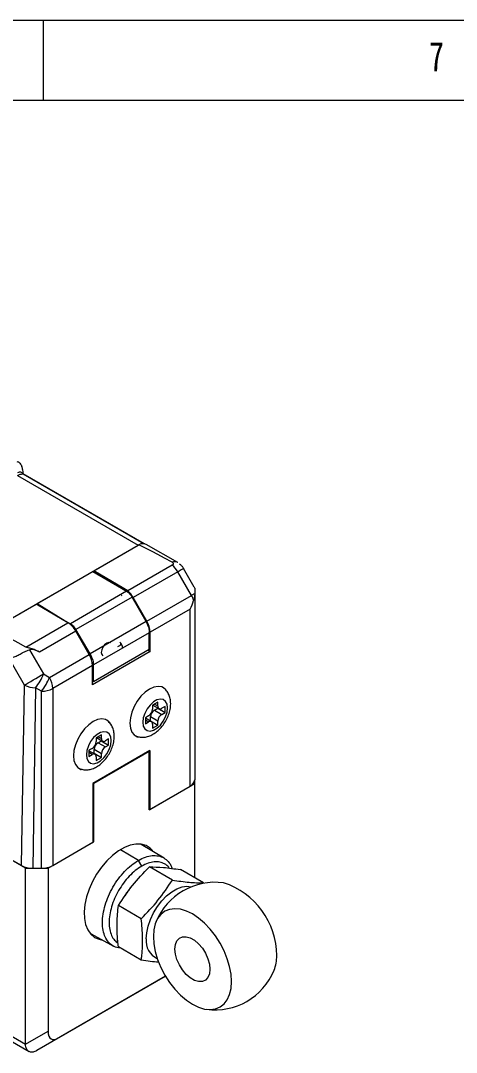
# Paper-space layout '시트2-ENG' of a CAD drawing. Header units: inches. Extents: x 0.2 to 16.3, y 0.2 to 11.5.
# Drawn here: x 12.149 to 13.224, y 8.95 to 11.496 of the extents above; entities that cross this region are included whole.
import ezdxf

# ---------------------------------------------------------------- set-up
doc = ezdxf.new("R2010")
doc.units = ezdxf.units.IN
doc.header["$MEASUREMENT"] = 0
doc.styles.add('SLDTEXTSTYLE3', font='TXT', dxfattribs={"width": 0.75})

psp = doc.layouts.new('시트2-ENG')

# ---------------------------------------------------------------- linework, layer by layer
at = {"color": 7, "linetype": 'Continuous', "lineweight": 18}
for p, q in [((16.3386, 11.4961), (0.1969, 11.4961)), ((12.2047, 11.4961), (12.2047, 11.2992)), ((16.1516, 11.2992), (0.3937, 11.2992)), ((12.1411, 10.3736), (12.439, 10.2017)), ((12.1541, 10.3774), (12.1548, 10.3778)), ((12.1541, 10.3774), (12.452, 10.2055)), ((12.4541, 10.2053), (12.1549, 10.378)), ((12.1551, 10.3772), (12.1551, 10.3794)), ((12.0771, 9.9928), (12.439, 10.2017)), ((12.329, 10.1382), (12.439, 10.2017)), ((12.5362, 10.1589), (12.4587, 10.2036)), ((12.1891, 10.0574), (12.327, 10.137)), ((12.327, 10.137), (12.3977, 10.0956)), ((12.329, 10.1382), (12.329, 10.1359)), ((12.4129, 10.0889), (12.329, 10.1382)), ((12.5229, 10.1524), (12.4129, 10.0889)), ((12.5362, 10.1361), (12.4263, 10.0727)), ((12.5363, 10.1585), (12.5361, 10.1586)), ((12.5701, 10.0776), (12.5362, 10.1361)), ((12.5773, 10.0982), (12.5506, 10.1444)), ((12.4103, 10.0879), (12.2714, 10.0076)), ((12.3977, 10.0956), (12.4103, 10.0879)), ((12.5782, 10.0956), (12.5782, 10.0823)), ((12.1606, 9.4044), (10.9997, 10.0746)), ((12.1891, 10.0574), (12.2585, 10.0152)), ((12.1891, 10.0551), (12.1891, 10.0574)), ((12.4237, 10.0735), (12.2849, 9.9934)), ((12.3977, 10.0777), (12.3991, 10.0785)), ((12.4582, 10.013), (12.4237, 10.0735)), ((12.4601, 10.0141), (12.4263, 10.0727)), ((12.4601, 10.0141), (12.5701, 10.0776)), ((12.5782, 10.0823), (12.5782, 10.0803)), ((12.5782, 10.0803), (12.5782, 9.6228)), ((12.0771, 9.9928), (12.1871, 10.0562)), ((12.2655, 10.0101), (12.1871, 10.0562)), ((12.5667, 10.0435), (12.4682, 9.9867)), ((12.5667, 9.6067), (12.5667, 10.0435)), ((12.1617, 9.9502), (12.2655, 10.0101)), ((12.2585, 10.0152), (12.2714, 10.0076)), ((12.4582, 10.013), (12.32, 9.9333)), ((12.285, 9.9895), (12.1954, 9.9378)), ((12.32, 9.9333), (12.2849, 9.9934)), ((12.3181, 9.9321), (12.285, 9.9895)), ((12.4662, 9.9855), (12.3283, 9.9059)), ((12.4662, 9.9442), (12.4662, 9.9855)), ((12.4682, 9.9389), (12.4682, 9.9867)), ((12.3984, 9.9564), (12.3881, 9.9505)), ((12.3962, 9.9551), (12.396, 9.9602)), ((12.1708, 9.9432), (12.2052, 9.8837)), ((12.2197, 9.8753), (12.3181, 9.9321)), ((12.4682, 9.9389), (12.3263, 9.8569)), ((12.4662, 9.9442), (12.3283, 9.8645)), ((12.4627, 9.9421), (12.4682, 9.9389)), ((12.1579, 9.8564), (12.1168, 9.9276)), ((12.3263, 9.9047), (12.2278, 9.8479)), ((12.3263, 9.8569), (12.3263, 9.9047)), ((12.3283, 9.8645), (12.3283, 9.9059)), ((12.2052, 9.8837), (12.2197, 9.8753)), ((12.1511, 9.411), (12.1579, 9.8564)), ((12.3283, 9.8645), (12.3263, 9.8657)), ((12.1855, 9.8496), (12.1787, 9.4045)), ((12.2, 9.8412), (12.1855, 9.8496)), ((12.2, 9.4045), (12.2, 9.8412)), ((12.2278, 9.8479), (12.2278, 9.4111)), ((12.4873, 9.8141), (12.4743, 9.8066)), ((12.4743, 9.8066), (12.4743, 9.7972)), ((12.4751, 9.807), (12.4901, 9.7984)), ((12.4873, 9.8047), (12.4873, 9.8141)), ((12.5051, 9.8037), (12.497, 9.7991)), ((12.5051, 9.7887), (12.5051, 9.8037)), ((12.4645, 9.7803), (12.4564, 9.7756)), ((12.4692, 9.7683), (12.4692, 9.7776)), ((12.4873, 9.7672), (12.4692, 9.7776)), ((12.4789, 9.7945), (12.487, 9.7992)), ((12.4789, 9.7945), (12.497, 9.7841)), ((12.487, 9.7992), (12.487, 9.8002)), ((12.487, 9.7992), (12.5051, 9.7887)), ((12.497, 9.7841), (12.5051, 9.7887)), ((12.4564, 9.7756), (12.4564, 9.7606)), ((12.4714, 9.766), (12.4564, 9.7747)), ((12.4564, 9.7606), (12.4645, 9.7653)), ((12.4683, 9.7678), (12.4692, 9.7683)), ((12.4692, 9.7683), (12.4873, 9.7578)), ((12.4743, 9.7597), (12.4743, 9.7503)), ((12.4743, 9.7503), (12.4873, 9.7578)), ((12.4873, 9.7578), (12.4873, 9.7672)), ((12.3481, 9.7337), (12.3351, 9.7262)), ((12.3359, 9.7267), (12.3509, 9.718)), ((12.3481, 9.7243), (12.3481, 9.7337)), ((12.3351, 9.7262), (12.3351, 9.7168)), ((12.3397, 9.7142), (12.3478, 9.7188)), ((12.3397, 9.7142), (12.3578, 9.7037)), ((12.3478, 9.7188), (12.3478, 9.7198)), ((12.3478, 9.7188), (12.3659, 9.7084)), ((12.3659, 9.7234), (12.3578, 9.7187)), ((12.3578, 9.7037), (12.3659, 9.7084)), ((12.3659, 9.7084), (12.3659, 9.7234)), ((12.3253, 9.7), (12.3172, 9.6953)), ((12.3172, 9.6953), (12.3172, 9.6803)), ((12.3322, 9.6856), (12.3172, 9.6943)), ((12.3172, 9.6803), (12.3253, 9.685)), ((12.4675, 9.695), (12.327, 9.6138)), ((12.329, 9.6142), (12.4655, 9.6929)), ((12.3291, 9.6874), (12.33, 9.6879)), ((12.33, 9.6879), (12.33, 9.6973)), ((12.3481, 9.6868), (12.33, 9.6973)), ((12.33, 9.6879), (12.3481, 9.6775)), ((12.3351, 9.6793), (12.3351, 9.67)), ((12.3351, 9.67), (12.3481, 9.6775)), ((12.3481, 9.6775), (12.3481, 9.6868)), ((12.4655, 9.6929), (12.4647, 9.6933)), ((12.4655, 9.5482), (12.4655, 9.6929)), ((12.4675, 9.695), (12.4675, 9.5495)), ((10.9997, 9.6406), (12.1606, 8.9704)), ((11.0079, 9.6226), (12.1695, 8.952)), ((12.327, 9.6138), (12.327, 9.4684)), ((12.3283, 9.6146), (12.329, 9.6142)), ((12.329, 9.4695), (12.329, 9.6142)), ((12.4655, 9.5482), (12.5782, 9.6133)), ((12.4675, 9.5495), (12.5667, 9.6067)), ((12.5782, 9.6133), (12.5782, 9.6228)), ((12.5782, 9.3805), (12.5782, 9.6133)), ((12.4655, 9.5507), (12.4675, 9.5495)), ((12.1511, 9.411), (12.0493, 9.4688)), ((12.2163, 9.4044), (12.329, 9.4695)), ((12.2278, 9.4111), (12.327, 9.4684)), ((12.329, 9.4695), (12.327, 9.4707)), ((12.5028, 9.4292), (12.4464, 9.4632)), ((12.4474, 9.4093), (12.4392, 9.4236)), ((12.1606, 9.4044), (12.2163, 9.4044)), ((12.1606, 8.9704), (12.1606, 9.4044)), ((12.1787, 9.4045), (12.2, 9.4045)), ((12.2163, 9.4044), (12.2163, 9.0022)), ((12.5231, 9.375), (12.4663, 9.4078)), ((12.5996, 9.3682), (12.5429, 9.4009)), ((12.4465, 9.2798), (12.3898, 9.3125)), ((12.3226, 9.2427), (12.3776, 9.2123)), ((12.4465, 9.1777), (12.3898, 9.2104)), ((12.5062, 9.1377), (12.1885, 8.9543)), ((12.2439, 8.9863), (12.5062, 9.1377)), ((12.1606, 8.9701), (12.2163, 9.0022)), ((12.2439, 8.9863), (12.1882, 8.9542)), ((12.1882, 8.9542), (12.1885, 8.9543))]:
    psp.add_line(p, q, dxfattribs=at)
at = {"color": 8, "linetype": 'Continuous', "lineweight": 18}
for p, q in [((12.2585, 10.0143), (12.2585, 10.0152)), ((12.4791, 9.8094), (12.4873, 9.8047)), ((12.4645, 9.7653), (12.4564, 9.77)), ((12.3399, 9.729), (12.3481, 9.7243)), ((12.3253, 9.685), (12.3172, 9.6896)), ((12.4392, 9.4236), (12.3952, 9.45))]:
    psp.add_line(p, q, dxfattribs=at)
at = {"color": 7, "linetype": 'Continuous', "lineweight": 18, "flags": 128}
for points in [[(12.5362, 10.1361), (12.5396, 10.138), (12.5425, 10.1397), (12.5451, 10.1412), (12.5472, 10.1424), (12.5488, 10.1434), (12.5499, 10.144), (12.5505, 10.1444), (12.5506, 10.1444)], [(12.5701, 10.0776), (12.5712, 10.0783), (12.5723, 10.0789), (12.5734, 10.0795), (12.5745, 10.0801), (12.5755, 10.0807), (12.5764, 10.0813), (12.5773, 10.0818), (12.5782, 10.0823)], [(12.1579, 9.8564), (12.1623, 9.8589), (12.1676, 9.862), (12.1735, 9.8654), (12.1799, 9.8691), (12.1865, 9.8729), (12.1931, 9.8767), (12.1994, 9.8804), (12.2052, 9.8837)], [(12.4668, 9.8465), (12.456, 9.8388), (12.4457, 9.8287), (12.4365, 9.8167), (12.4288, 9.8033), (12.423, 9.7893), (12.4194, 9.7753), (12.4181, 9.7621), (12.4194, 9.7503), (12.423, 9.7405), (12.4288, 9.7332), (12.4365, 9.7287), (12.4376, 9.7283)], [(12.5109, 9.8398), (12.5107, 9.84), (12.5049, 9.8473), (12.4972, 9.8517), (12.488, 9.8531), (12.4777, 9.8513), (12.4668, 9.8465)], [(12.4501, 9.7645), (12.4514, 9.7553), (12.455, 9.7482), (12.4607, 9.7439), (12.468, 9.7427), (12.4764, 9.7447), (12.4851, 9.7497), (12.4935, 9.7574), (12.5008, 9.767), (12.5065, 9.7779), (12.5102, 9.7892), (12.5114, 9.7999), (12.5102, 9.8091), (12.5065, 9.8162), (12.5008, 9.8205), (12.4935, 9.8217), (12.4851, 9.8197), (12.4764, 9.8147), (12.468, 9.807), (12.4607, 9.7973), (12.455, 9.7864), (12.4514, 9.7752), (12.4501, 9.7645)], [(12.3277, 9.7661), (12.3168, 9.7585), (12.3065, 9.7483), (12.2973, 9.7363), (12.2896, 9.723), (12.2838, 9.7089), (12.2802, 9.695), (12.2789, 9.6817), (12.2802, 9.6699), (12.2838, 9.6601), (12.2896, 9.6528), (12.2973, 9.6483), (12.2984, 9.648)], [(12.3717, 9.7594), (12.3715, 9.7596), (12.3657, 9.7669), (12.358, 9.7714), (12.3488, 9.7728), (12.3385, 9.771), (12.3277, 9.7661)], [(12.311, 9.6842), (12.3122, 9.6749), (12.3158, 9.6678), (12.3215, 9.6635), (12.3289, 9.6623), (12.3372, 9.6643), (12.3459, 9.6693), (12.3543, 9.677), (12.3616, 9.6867), (12.3673, 9.6976), (12.371, 9.7088), (12.3722, 9.7195), (12.371, 9.7288), (12.3673, 9.7358), (12.3616, 9.7401), (12.3543, 9.7413), (12.3459, 9.7393), (12.3372, 9.7343), (12.3289, 9.7267), (12.3215, 9.717), (12.3158, 9.7061), (12.3122, 9.6948), (12.311, 9.6842)], [(12.4742, 9.4479), (12.4684, 9.4537), (12.4582, 9.4601), (12.4464, 9.4636), (12.4333, 9.4639), (12.4192, 9.4613), (12.4046, 9.4556), (12.3899, 9.447), (12.3753, 9.4359), (12.3612, 9.4224), (12.3482, 9.4069), (12.3363, 9.3898), (12.3261, 9.3716), (12.3177, 9.3527), (12.3114, 9.3336), (12.3072, 9.3148), (12.3055, 9.2968), (12.3061, 9.2801), (12.309, 9.2651), (12.3143, 9.2522), (12.3216, 9.2416), (12.331, 9.2338), (12.3421, 9.2289), (12.3505, 9.2272)], [(12.4585, 9.2298), (12.4597, 9.2453), (12.4632, 9.2616), (12.4689, 9.2782), (12.4767, 9.2945), (12.4862, 9.3099), (12.4971, 9.3241), (12.509, 9.3363), (12.5217, 9.3463), (12.5345, 9.3538), (12.5471, 9.3583), (12.5591, 9.3599), (12.5699, 9.3584)], [(12.4762, 9.2357), (12.4774, 9.2176), (12.4809, 9.1986), (12.4867, 9.1791), (12.4946, 9.1596), (12.5044, 9.1406), (12.516, 9.1227), (12.5289, 9.1061), (12.5428, 9.0913), (12.5576, 9.0787), (12.5726, 9.0687), (12.5877, 9.0613), (12.6024, 9.0569), (12.6164, 9.0555), (12.6293, 9.0572), (12.6408, 9.0619), (12.6507, 9.0695), (12.6586, 9.0799), (12.6644, 9.0927), (12.6679, 9.1076), (12.6691, 9.1244), (12.6679, 9.1425), (12.6644, 9.1615), (12.6586, 9.181), (12.6507, 9.2004), (12.6408, 9.2194), (12.6293, 9.2374), (12.6164, 9.254), (12.6024, 9.2687), (12.5877, 9.2813), (12.5726, 9.2914), (12.5576, 9.2987), (12.5428, 9.3031), (12.5289, 9.3045), (12.516, 9.3028), (12.5044, 9.2981), (12.4946, 9.2905), (12.4867, 9.2802), (12.4809, 9.2674), (12.4774, 9.2524), (12.4762, 9.2357)], [(12.5295, 9.2049), (12.5307, 9.2161), (12.5344, 9.2252), (12.5403, 9.2317), (12.5481, 9.2352), (12.5573, 9.2354), (12.5674, 9.2325), (12.5778, 9.2265), (12.5879, 9.2178), (12.5971, 9.2069), (12.6049, 9.1944), (12.6108, 9.1811), (12.6145, 9.1678), (12.6158, 9.1551), (12.6145, 9.1439), (12.6108, 9.1348), (12.6049, 9.1283), (12.5971, 9.1249), (12.5879, 9.1246), (12.5778, 9.1276), (12.5674, 9.1336), (12.5573, 9.1423), (12.5481, 9.1532), (12.5403, 9.1656), (12.5344, 9.1789), (12.5307, 9.1923), (12.5295, 9.2049)]]:
    psp.add_lwpolyline(points, dxfattribs=at)
at = {"color": 8, "linetype": 'Continuous', "lineweight": 18, "flags": 128}
psp.add_lwpolyline([(12.3704, 9.9607), (12.3661, 9.9616), (12.3611, 9.9598), (12.356, 9.9557), (12.3517, 9.9499), (12.3488, 9.9433), (12.3478, 9.9369), (12.3488, 9.9316), (12.3517, 9.9283), (12.3517, 9.9283)], dxfattribs=at)
at = {"color": 7, "linetype": 'Continuous', "lineweight": 18}
for centre, radius, start, end in [((12.4522, 10.1806), 0.0249, 90.407, 121.9974), ((12.4506, 10.1855), 0.0199, 65.8387, 125.4717), ((12.4519, 10.1985), 0.00699, 60.3017, 88.9053), ((12.4822, 10.1054), 0.0622, 29.6103, 49.0883), ((12.3722, 10.0419), 0.0622, 29.6103, 49.0883), ((12.5133, 10.0447), 0.0656, 17.9592, 30.102), ((12.2351, 9.962), 0.057, 28.8952, 57.6862), ((12.4115, 9.9847), 0.0568, 1.9565, 31.1437), ((12.3846, 9.9494), 0.0155, 353.7012, 54.9867), ((12.2695, 9.9028), 0.0568, 1.9565, 31.1437), ((12.1017, 9.9207), 0.1099, 319.6831, 340.3169), ((12.185, 9.907), 0.0574, 241.8317, 270.4874), ((12.1162, 9.9123), 0.1099, 319.6831, 340.3169), ((12.1711, 9.8459), 0.0568, 1.9565, 31.1437), ((12.2011, 9.898), 0.0568, 268.8559, 298.0402), ((12.4932, 9.8037), 0.00602, 170.786, 309.2033), ((12.4531, 9.7982), 0.0212, 302.6055, 357.3945), ((12.4903, 9.7767), 0.0212, 122.6055, 177.3945), ((12.5084, 9.7662), 0.0212, 122.6055, 177.3945), ((12.4683, 9.7606), 0.00602, 350.786, 129.2033), ((12.3139, 9.7178), 0.0212, 302.6055, 357.3945), ((12.3511, 9.6963), 0.0212, 122.6055, 177.3945), ((12.354, 9.7234), 0.00602, 170.786, 309.2033), ((12.3692, 9.6859), 0.0212, 122.6055, 177.3945), ((12.3291, 9.6803), 0.00602, 350.786, 129.2033), ((12.5585, 9.6248), 0.0198, 294.3747, 354.3052), ((12.2011, 9.4613), 0.0568, 268.8559, 298.0402), ((12.5219, 9.2738), 0.1315, 136.7167, 151.5411), ((12.6283, 9.2122), 0.1575, 82.2349, 157.7598), ((12.5912, 9.1882), 0.1893, 0.1392, 72.017), ((12.5047, 9.2243), 0.0465, 173.1152, 246.0466), ((12.6876, 9.1864), 0.0929, 338.6429, 1.3919), ((12.6283, 9.2122), 0.1575, 262.2349, 337.7598)]:
    psp.add_arc(centre, radius, start, end, dxfattribs=at)
at = {"color": 8, "linetype": 'Continuous', "lineweight": 18}
psp.add_arc((12.5286, 10.144), 0.0167, 62.6712, 110.7006, dxfattribs=at)
at = {"color": 7, "linetype": 'Continuous', "lineweight": 18}
for centre, major_axis, ratio, start_param, end_param in [((15.629, 8.328), (3.1901, -1.8736), 0.007557, 2.91635, 3.137304), ((12.5388, 10.0862), (0.0392, 0.0105), 0.317765, 6.198245, 6.409817), ((12.5388, 10.0596), (0.0278, 0.0482), 0.577335, 4.71243, 5.139508), ((15.2671, 8.1191), (3.1901, -1.8736), 0.007557, 2.915028, 3.137304), ((12.194, 9.8931), (-0.0278, 0.0482), 0.577335, 5.463585, 6.128989), ((12.1787, 9.4272), (0.0394, 0), 0.577243, 3.935679, 4.712389), ((12.2714, 9.0659), (0.0477, 0.0827), 0.333351, 2.617959, 3.665156), ((12.2163, 8.9704), (0.0557, 0), 0.577382, 3.141593, 3.151593)]:
    psp.add_ellipse(centre, major_axis=major_axis, ratio=ratio, start_param=start_param, end_param=end_param, dxfattribs=at)
for points, knots in [([(12.1396, 10.408), (12.1408, 10.4078), (12.1434, 10.4074), (12.147, 10.4042), (12.1496, 10.4002), (12.1509, 10.3972), (12.1514, 10.396)], [0, 0, 0, 0, 0.270501, 0.54064, 0.820446, 1, 1, 1, 1]), ([(12.1551, 10.3794), (12.1549, 10.3818), (12.1545, 10.3871), (12.1525, 10.3928), (12.1514, 10.396)], [0, 0, 0, 0, 0.4520547, 1, 1, 1, 1]), ([(12.1541, 10.3774), (12.1535, 10.3785), (12.1522, 10.3806), (12.1491, 10.3821), (12.1453, 10.3821), (12.1425, 10.3807), (12.1411, 10.3801)], [0, 0, 0, 0, 0.250117, 0.500156, 0.750117, 1, 1, 1, 1]), ([(12.5227, 10.1597), (12.5233, 10.1592), (12.5246, 10.1584), (12.5255, 10.1567), (12.5254, 10.155), (12.5245, 10.1535), (12.5234, 10.1527), (12.5229, 10.1524)], [0, 0, 0, 0, 0.209529, 0.419059, 0.628588, 0.838117, 1, 1, 1, 1]), ([(12.54, 10.1556), (12.5409, 10.1551), (12.5429, 10.1538), (12.5464, 10.1505), (12.549, 10.1472), (12.5504, 10.1448), (12.5506, 10.1444)], [0, 0, 0, 0, 0.238751, 0.502449, 0.923769, 1, 1, 1, 1]), ([(12.4103, 10.0879), (12.4131, 10.0858), (12.4182, 10.0822), (12.422, 10.0761), (12.4237, 10.0735)], [0, 0, 0, 0, 0.557682, 1, 1, 1, 1]), ([(12.5782, 10.0803), (12.5779, 10.0764), (12.5775, 10.0714), (12.576, 10.0661), (12.5757, 10.0649)], [0, 0, 0, 0, 0.765617, 1, 1, 1, 1]), ([(12.2849, 9.9934), (12.2827, 9.9967), (12.2787, 10.0027), (12.2736, 10.0061), (12.2714, 10.0076)], [0, 0, 0, 0, 0.557681, 1, 1, 1, 1]), ([(12.4582, 10.013), (12.4608, 10.0077), (12.4654, 9.9983), (12.466, 9.9894), (12.4662, 9.9855)], [0, 0, 0, 0, 0.557568, 1, 1, 1, 1]), ([(12.1168, 9.9276), (12.1192, 9.9266), (12.1241, 9.9244), (12.1329, 9.9256), (12.1424, 9.9301), (12.1531, 9.936), (12.1629, 9.9408), (12.1687, 9.9426), (12.1708, 9.9432)], [0, 0, 0, 0, 0.154072, 0.309207, 0.488335, 0.671502, 0.878231, 1, 1, 1, 1]), ([(12.1954, 9.9378), (12.1895, 9.9406), (12.1813, 9.9446), (12.1706, 9.9473), (12.1651, 9.9487), (12.1627, 9.9498), (12.1617, 9.9502)], [0, 0, 0, 0, 0.5436634, 0.7640714, 0.9027298, 1, 1, 1, 1]), ([(12.32, 9.9333), (12.3227, 9.928), (12.3274, 9.9186), (12.328, 9.9098), (12.3283, 9.9059)], [0, 0, 0, 0, 0.557568, 1, 1, 1, 1]), ([(12.4328, 9.731), (12.4355, 9.7299), (12.4415, 9.7276), (12.4516, 9.7272), (12.4623, 9.729), (12.4729, 9.7333), (12.4835, 9.74), (12.4935, 9.7491), (12.5024, 9.7602), (12.5097, 9.7727), (12.5152, 9.786), (12.5186, 9.8), (12.5193, 9.8134), (12.5174, 9.8255), (12.5133, 9.836), (12.5071, 9.8446), (12.5014, 9.8501), (12.4977, 9.8518), (12.4971, 9.8521)], [0, 0, 0, 0, 0.0489011, 0.1084969, 0.1690165, 0.2327881, 0.3009651, 0.3724801, 0.4447113, 0.5169471, 0.589786, 0.6639591, 0.7405223, 0.8074795, 0.8702875, 0.9302699, 0.9890162, 1, 1, 1, 1]), ([(12.2936, 9.6506), (12.2963, 9.6496), (12.3023, 9.6472), (12.3124, 9.6469), (12.3231, 9.6487), (12.3337, 9.6529), (12.3443, 9.6597), (12.3543, 9.6688), (12.3632, 9.6798), (12.3705, 9.6923), (12.376, 9.7057), (12.3794, 9.7196), (12.3801, 9.733), (12.3782, 9.7452), (12.3741, 9.7557), (12.3679, 9.7643), (12.3622, 9.7698), (12.3585, 9.7715), (12.3579, 9.7717)], [0, 0, 0, 0, 0.0489011, 0.1084969, 0.1690165, 0.2327881, 0.3009651, 0.3724801, 0.4447113, 0.5169471, 0.589786, 0.6639591, 0.7405223, 0.8074795, 0.8702875, 0.9302699, 0.9890162, 1, 1, 1, 1]), ([(12.3945, 9.2077), (12.393, 9.2077), (12.3863, 9.2078), (12.3762, 9.2124), (12.3651, 9.2213), (12.3568, 9.2344), (12.3518, 9.2508), (12.3501, 9.2699), (12.3518, 9.291), (12.3568, 9.3132), (12.3651, 9.3357), (12.3762, 9.3577), (12.3897, 9.3784), (12.4051, 9.3967), (12.4218, 9.4124), (12.4334, 9.4199), (12.4392, 9.4236)], [0, 0, 0, 0, 0.022343, 0.097501, 0.172691, 0.247916, 0.323131, 0.398339, 0.473551, 0.548764, 0.623968, 0.699162, 0.774358, 0.849568, 0.924786, 1, 1, 1, 1]), ([(12.4392, 9.4236), (12.445, 9.4266), (12.4566, 9.4325), (12.4733, 9.4361), (12.4887, 9.4355), (12.5023, 9.4306), (12.5132, 9.4212), (12.5199, 9.4119), (12.5219, 9.4049), (12.5223, 9.4035)], [0, 0, 0, 0, 0.159754, 0.319502, 0.479261, 0.639044, 0.798846, 0.958642, 1, 1, 1, 1]), ([(12.4474, 9.4093), (12.4421, 9.4059), (12.4316, 9.3991), (12.4164, 9.3848), (12.4025, 9.3682), (12.3902, 9.3495), (12.3802, 9.3296), (12.3728, 9.3092), (12.3682, 9.289), (12.3666, 9.27), (12.3682, 9.2527), (12.3728, 9.2379), (12.3797, 9.2266), (12.386, 9.2219), (12.3888, 9.2199)], [0, 0, 0, 0, 0.0850947, 0.1694333, 0.2541791, 0.3387421, 0.4232299, 0.5080061, 0.5923333, 0.6771424, 0.7615474, 0.8461982, 0.930874, 1, 1, 1, 1]), ([(12.3898, 9.3125), (12.4008, 9.3292), (12.4232, 9.3627), (12.4518, 9.3927), (12.4663, 9.4078)], [0, 0, 0, 0, 0.495216, 1, 1, 1, 1]), ([(12.5155, 9.4044), (12.515, 9.4052), (12.5121, 9.4099), (12.5043, 9.4153), (12.4922, 9.4201), (12.4782, 9.4205), (12.4631, 9.4173), (12.4526, 9.412), (12.4474, 9.4093)], [0, 0, 0, 0, 0.037002, 0.22919, 0.422363, 0.614427, 0.807483, 1, 1, 1, 1]), ([(12.4663, 9.4078), (12.4774, 9.4075), (12.4997, 9.4071), (12.5284, 9.403), (12.5429, 9.4009)], [0, 0, 0, 0, 0.495216, 1, 1, 1, 1]), ([(12.4465, 9.2798), (12.4607, 9.2946), (12.4894, 9.3245), (12.5118, 9.3581), (12.5231, 9.375)], [0, 0, 0, 0, 0.495216, 1, 1, 1, 1]), ([(12.5231, 9.375), (12.5373, 9.373), (12.566, 9.3689), (12.5883, 9.3684), (12.5996, 9.3682)], [0, 0, 0, 0, 0.495216, 1, 1, 1, 1]), ([(12.3898, 9.2104), (12.3893, 9.215), (12.3872, 9.2352), (12.3856, 9.2703), (12.3884, 9.2984), (12.3898, 9.3125)], [0, 0, 0, 0, 0.1269715, 0.560077, 1, 1, 1, 1]), ([(12.4465, 9.1777), (12.447, 9.1817), (12.449, 9.1995), (12.4507, 9.2328), (12.4479, 9.264), (12.4465, 9.2798)], [0, 0, 0, 0, 0.1269715, 0.560077, 1, 1, 1, 1]), ([(12.4901, 9.1723), (12.4895, 9.1724), (12.4772, 9.1729), (12.4615, 9.1753), (12.4465, 9.1777)], [0, 0, 0, 0, 0.048144, 1, 1, 1, 1]), ([(12.1882, 8.9542), (12.1852, 8.9527), (12.1792, 8.9497), (12.1714, 8.9503), (12.1651, 8.9549), (12.1613, 8.9622), (12.1608, 8.9679), (12.1606, 8.9701)], [0, 0, 0, 0, 0.2167717, 0.4334534, 0.649886, 0.8645239, 1, 1, 1, 1])]:
    psp.add_open_spline(points, degree=3, knots=knots, dxfattribs=at)
psp.add_open_spline([(12.1411, 10.3736), (12.1434, 10.3748), (12.1479, 10.3771), (12.152, 10.3773), (12.1541, 10.3774)], degree=3, dxfattribs=at)

# ---------------------------------------------------------------- texts
at = {"color": 7, "linetype": 'Continuous', "lineweight": 0, "insert": (13.1562, 11.4436), "char_height": 0.0729, "attachment_point": 1, "style": 'SLDTEXTSTYLE3'}
psp.add_mtext('7', dxfattribs=at)

doc.saveas('drawing.dxf')
